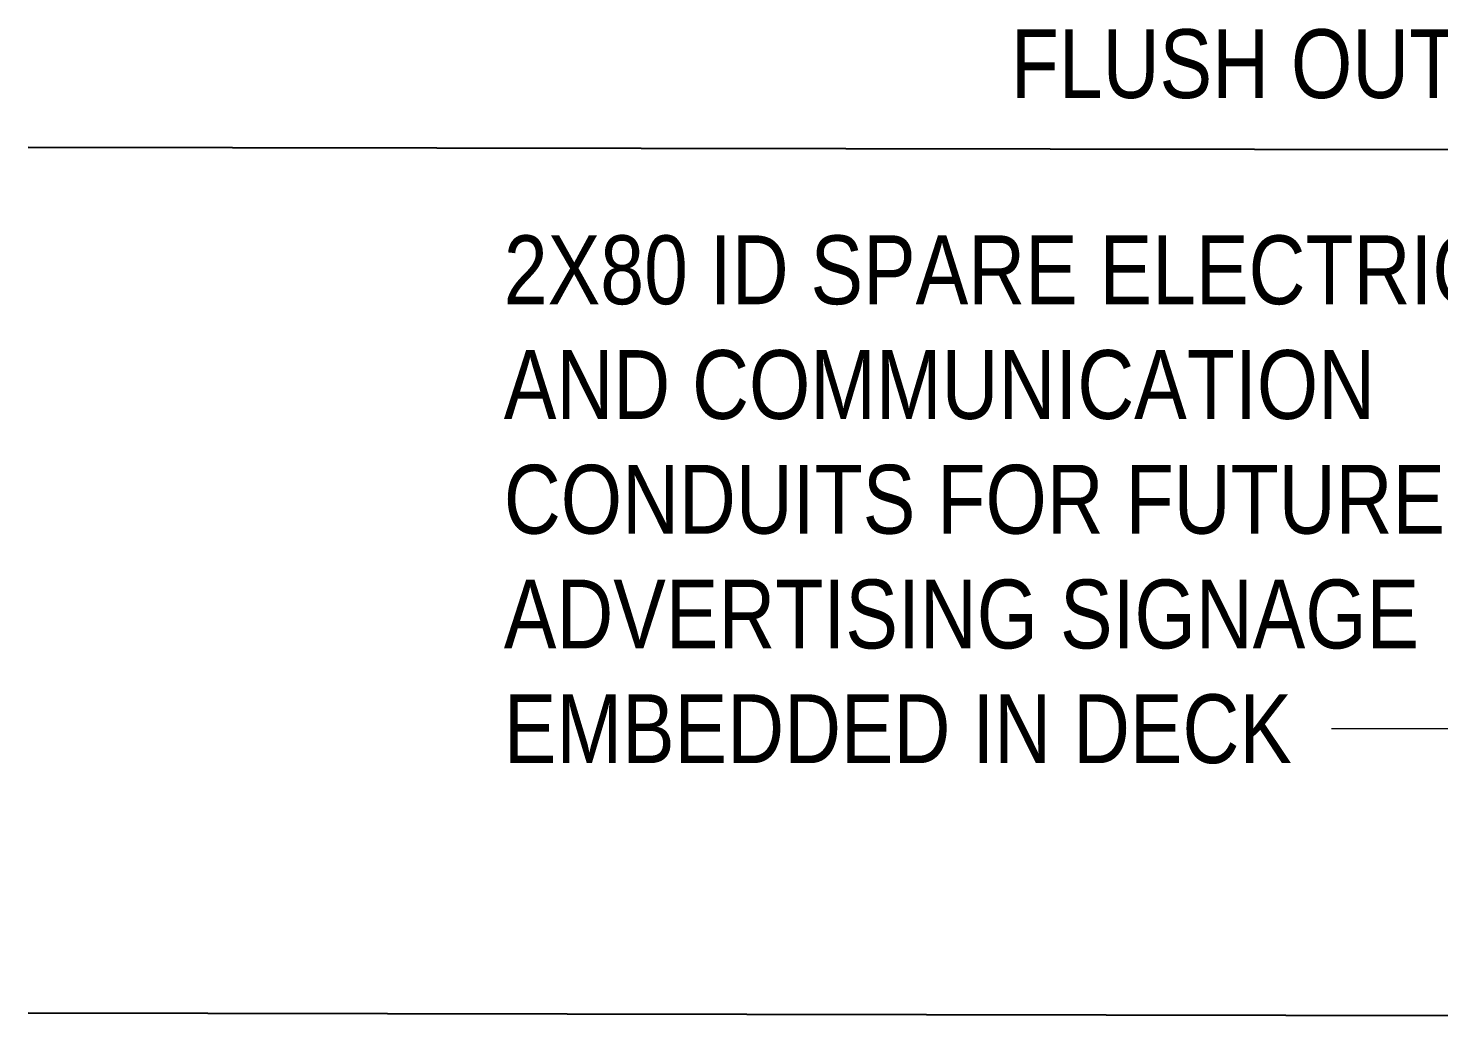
# Model space of a CAD drawing. Header units: metres. Extents: x -1161 to -1081, y 0 to 563.
# Drawn here: x -1150.78 to -1145.66, y 504.62 to 508.21 of the extents above; entities that cross this region are included whole.
import ezdxf

# ---------------------------------------------------------------- set-up
doc = ezdxf.new("R2010")
doc.units = ezdxf.units.M
doc.layers.add('A-FLOR', color=7, linetype='Continuous', lineweight=50)
doc.layers.add('G-ANNO-TEXT', color=7, linetype='Continuous', lineweight=9)
doc.styles.add('Arial Narrow_2', font='ARIALN.TTF', dxfattribs={"height": 0.25})

# ---------------------------------------------------------------- blocks, each defined once
blk = doc.blocks.new('T2DPAA-T2D-C3S-RS-M3D-100334_rvt-1-DRG-2873121 - DECK SLAB GENERAL ARRANGEMENT PLAN')
at = {"layer": 'A-FLOR', "color": 253, "lineweight": 25, "true_color": 0xa3a3a3}
for p, q in [((-1150.7819, 507.7785), (-1145.5846, 507.7693)), ((-1145.5599, 504.6233), (-1150.7819, 504.6325))]:
    blk.add_line(p, q, dxfattribs=at)

msp = doc.modelspace()

# ---------------------------------------------------------------- linework, layer by layer
at = {"layer": 'G-ANNO-TEXT'}
msp.add_line((-1144.96, 505.6658), (-1146.0464, 505.6658), dxfattribs=at)

# ---------------------------------------------------------------- block references
at = {"lineweight": 5}
msp.add_blockref('T2DPAA-T2D-C3S-RS-M3D-100334_rvt-1-DRG-2873121 - DECK SLAB GENERAL ARRANGEMENT PLAN', (0, 0), dxfattribs=at)

# ---------------------------------------------------------------- next in the draw order: texts
at = {"layer": 'G-ANNO-TEXT', "char_height": 0.25, "attachment_point": 1, "style": 'Arial Narrow_2', "bg_fill": 3, "box_fill_scale": 1, "bg_fill_color": 256, "bg_fill_true_color": 13158600, "bg_fill_transparency": 0}
for s, insert in [('FLUSH OUT POINT', (-1147.2124, 508.2063)), ('2X80 ID SPARE ELECTRICAL ', (-1149.0539, 507.4576)), ('AND COMMUNICATION ', (-1149.0539, 507.0409)), ('CONDUITS FOR FUTURE ', (-1149.0539, 506.6242)), ('ADVERTISING SIGNAGE', (-1149.0539, 506.2075)), ('EMBEDDED IN DECK', (-1149.0539, 505.7908))]:
    msp.add_mtext(s, dxfattribs=dict(at, insert=insert))

doc.saveas('drawing.dxf')
